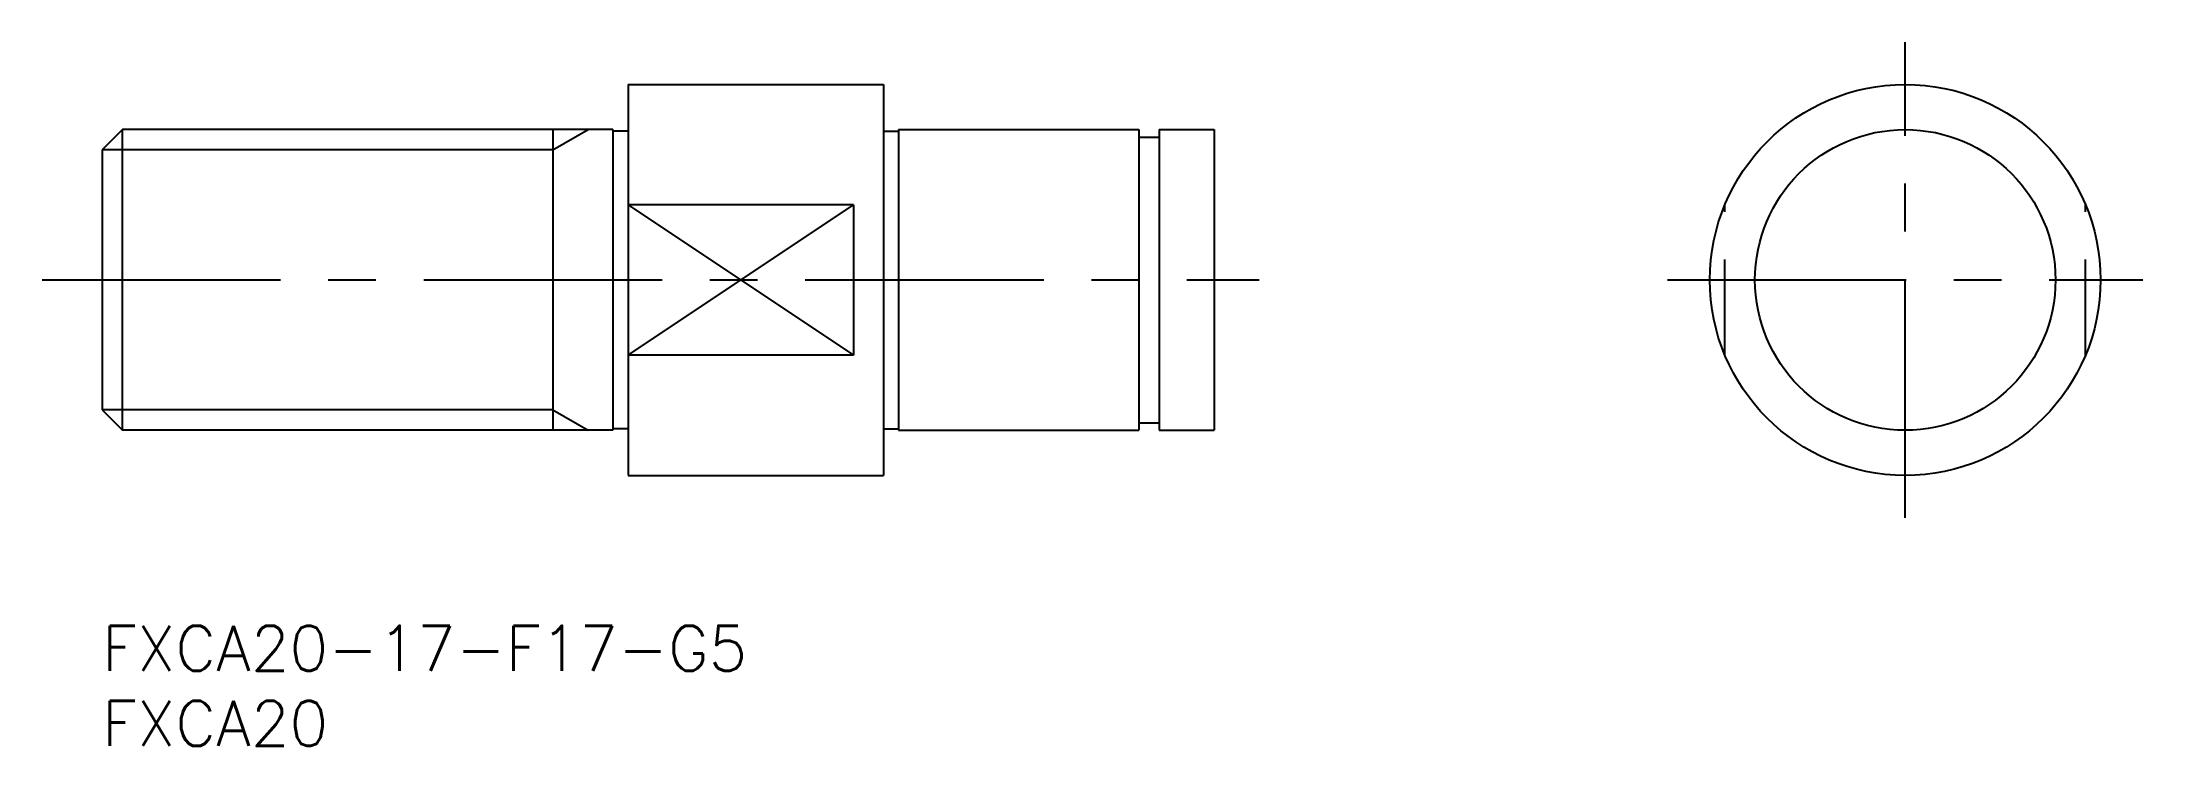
# Model space of a CAD drawing. Extents: x -4 to 136, y -8 to 39.
import ezdxf

# ---------------------------------------------------------------- set-up
doc = ezdxf.new("R2010")
doc.units = 0
doc.header["$LTSCALE"] = 0.5
doc.linetypes.add('CENTER', pattern=[50.8, 31.75, -6.35, 6.35, -6.35])
doc.linetypes.add('DASHED', pattern=[19.05, 12.7, -6.35])
for name, color, linetype in [('MSM_CENTER', 1, 'CENTER'), ('MSM_CONTINUOUS', 7, 'CONTINUOUS'), ('MSM_DASHED', 4, 'DASHED'), ('MSM_NARROW', 5, 'CONTINUOUS'), ('MSM_PART_NUMBER', 7, 'CONTINUOUS')]:
    doc.layers.add(name, color=color, linetype=linetype)
doc.styles.get("Standard").update_dxf_attribs({"font": 'txt.shx', "height": 3, "bigfont": 'bigfont.shx'})

# ---------------------------------------------------------------- blocks, each defined once
blk = doc.blocks.new('*U5')
at = {"layer": 'MSM_PART_NUMBER'}
blk.add_text('FXCA20-17-F17-G5', height=3, dxfattribs=at).set_placement((0, -3))
blk = doc.blocks.new('*U6')
at = {"layer": 'MSM_PART_NUMBER'}
blk.add_text('FXCA20', height=3, dxfattribs=at).set_placement((0, -8))

msp = doc.modelspace()

# ---------------------------------------------------------------- linework, layer by layer
at = {"layer": 'MSM_CENTER'}
for p, q in [((120, 7.18), (120, 38.82)), ((-4, 23), (77, 23)), ((104.18, 23), (135.82, 23))]:
    msp.add_line(p, q, dxfattribs=at)
at = {"layer": 'MSM_CONTINUOUS'}
for p, q in [((35, 36), (35, 10)), ((35, 36), (52, 36)), ((52, 36), (52, 10)), ((1.35, 33), (0, 31.65)), ((34, 33), (1.35, 33)), ((1.35, 13), (1.35, 33)), ((30, 33), (30, 13)), ((34, 33), (34, 13)), ((35, 32.9), (34, 32.9)), ((52, 32.9), (53, 32.9)), ((53, 33), (69, 33)), ((53, 33), (53, 13)), ((69, 33), (69, 13)), ((69, 32.5), (70.35, 32.5)), ((70.35, 33), (70.35, 13)), ((70.35, 33), (74, 33)), ((74, 33), (74, 13)), ((0, 31.65), (0, 14.35)), ((50, 28), (35, 28)), ((50, 28), (50, 18)), ((50, 18), (35, 18)), ((0, 14.35), (1.35, 13)), ((34, 13), (1.35, 13)), ((35, 13.1), (34, 13.1)), ((52, 13.1), (53, 13.1)), ((53, 13), (69, 13)), ((69, 13.5), (70.35, 13.5)), ((70.35, 13), (74, 13)), ((35, 10), (52, 10))]:
    msp.add_line(p, q, dxfattribs=at)
for radius in [13, 10]:
    msp.add_circle((120, 23), radius, dxfattribs=at)
at = {"layer": 'MSM_DASHED'}
for p, q in [((108, 18), (108, 28)), ((132, 18), (132, 28))]:
    msp.add_line(p, q, dxfattribs=at)
at = {"layer": 'MSM_NARROW'}
for p, q in [((30, 31.65), (32.34, 33)), ((30, 31.65), (0, 31.65)), ((35, 28), (50, 18)), ((35, 18), (50, 28)), ((30, 14.35), (0, 14.35)), ((30, 14.35), (32.34, 13))]:
    msp.add_line(p, q, dxfattribs=at)

# ---------------------------------------------------------------- block references
at = {"layer": 'MSM_CONTINUOUS'}
for name in ['*U5', '*U6']:
    msp.add_blockref(name, (0, 0), dxfattribs=at)

doc.saveas('drawing.dxf')
